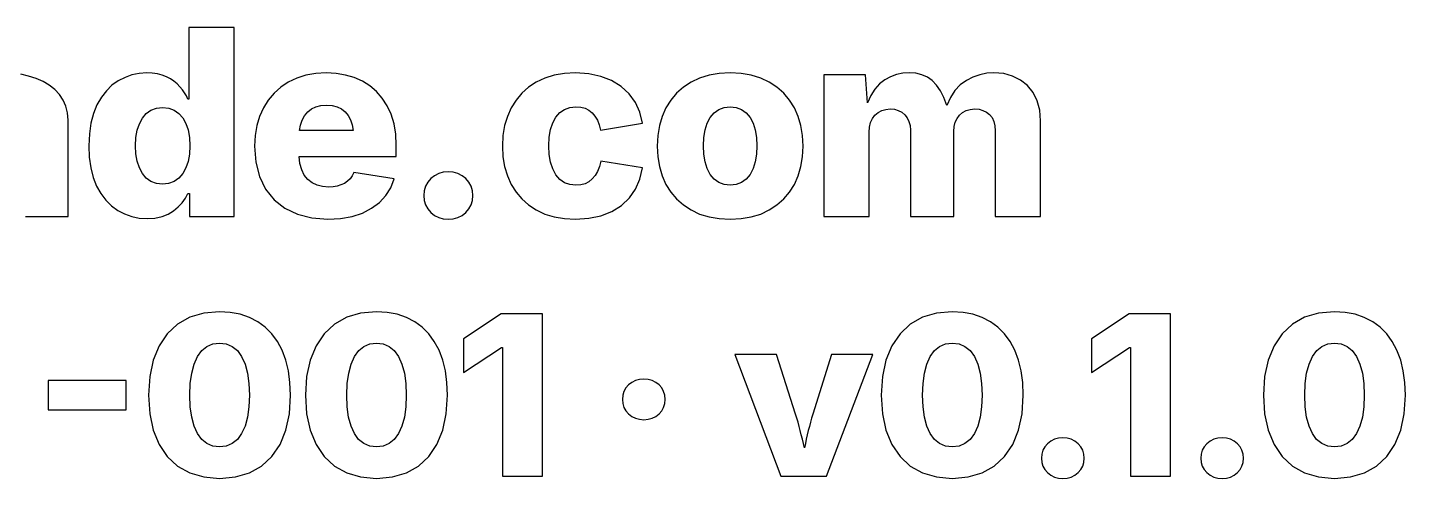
# Model space of a CAD drawing. Header units: metres. Extents: x 0.8 to 63.1, y 0.8 to 12.
# Drawn here: x 33.34 to 63.07, y 1.8 to 11.54 of the extents above; entities that cross this region are included whole.
import ezdxf

# ---------------------------------------------------------------- set-up
doc = ezdxf.new("R2010")
doc.units = ezdxf.units.M

msp = doc.modelspace()

# ---------------------------------------------------------------- linework, layer by layer
for p, q in [((37.8, 11.5402), (36.8239, 11.5402)), ((36.8239, 11.5402), (36.8239, 9.99503)), ((37.8, 7.45805), (37.8, 11.5402)), ((33.3652, 10.4931), (33.1935, 10.53)), ((33.5276, 10.4416), (33.3652, 10.4931)), ((33.6774, 10.3758), (33.5276, 10.4416)), ((35.4446, 10.4639), (35.2996, 10.3896)), ((35.5951, 10.517), (35.4446, 10.4639)), ((35.751, 10.5488), (35.5951, 10.517)), ((35.9124, 10.5594), (35.751, 10.5488)), ((36.0326, 10.5542), (35.9124, 10.5594)), ((36.1438, 10.5385), (36.0326, 10.5542)), ((36.2458, 10.5124), (36.1438, 10.5385)), ((36.3387, 10.4759), (36.2458, 10.5124)), ((36.4231, 10.4312), (36.3387, 10.4759)), ((36.4996, 10.3807), (36.4231, 10.4312)), ((39.1495, 10.4477), (38.9678, 10.3608)), ((39.3465, 10.5098), (39.1495, 10.4477)), ((39.559, 10.547), (39.3465, 10.5098)), ((39.7868, 10.5594), (39.559, 10.547)), ((40.0008, 10.5482), (39.7868, 10.5594)), ((40.2023, 10.5146), (40.0008, 10.5482)), ((40.3914, 10.4585), (40.2023, 10.5146)), ((40.568, 10.38), (40.3914, 10.4585)), ((44.5053, 10.4477), (44.32, 10.3608)), ((44.7078, 10.5098), (44.5053, 10.4477)), ((44.9274, 10.547), (44.7078, 10.5098)), ((45.1643, 10.5594), (44.9274, 10.547)), ((45.451, 10.5411), (45.1643, 10.5594)), ((45.7108, 10.4861), (45.451, 10.5411)), ((45.9439, 10.3945), (45.7108, 10.4861)), ((47.8442, 10.4477), (47.6589, 10.3608)), ((48.0466, 10.5098), (47.8442, 10.4477)), ((48.2663, 10.547), (48.0466, 10.5098)), ((48.5031, 10.5594), (48.2663, 10.547)), ((48.7399, 10.547), (48.5031, 10.5594)), ((48.9592, 10.5098), (48.7399, 10.547)), ((49.1613, 10.4477), (48.9592, 10.5098)), ((49.3459, 10.3608), (49.1613, 10.4477)), ((51.4208, 10.5211), (50.5205, 10.5211)), ((50.5205, 10.5211), (50.5205, 7.45805)), ((51.4657, 9.91286), (51.4208, 10.5211)), ((51.8401, 10.4101), (51.7247, 10.322)), ((51.9652, 10.4767), (51.8401, 10.4101)), ((52.095, 10.5242), (51.9652, 10.4767)), ((52.2296, 10.5527), (52.095, 10.5242)), ((52.3688, 10.5622), (52.2296, 10.5527)), ((52.5113, 10.5517), (52.3688, 10.5622)), ((52.6413, 10.5204), (52.5113, 10.5517)), ((52.7588, 10.4682), (52.6413, 10.5204)), ((52.8639, 10.3951), (52.7588, 10.4682)), ((53.7406, 10.4689), (53.5987, 10.3964)), ((53.8873, 10.5208), (53.7406, 10.4689)), ((54.0386, 10.5518), (53.8873, 10.5208)), ((54.1947, 10.5622), (54.0386, 10.5518)), ((54.405, 10.5449), (54.1947, 10.5622)), ((54.5954, 10.493), (54.405, 10.5449)), ((54.7661, 10.4065), (54.5954, 10.493)), ((54.9169, 10.2855), (54.7661, 10.4065)), ((33.8109, 10.2961), (33.6774, 10.3758)), ((33.9284, 10.2025), (33.8109, 10.2961)), ((34.0297, 10.095), (33.9284, 10.2025)), ((35.0422, 10.1752), (34.9341, 10.0346)), ((35.164, 10.2935), (35.0422, 10.1752)), ((35.2996, 10.3896), (35.164, 10.2935)), ((36.5683, 10.3243), (36.4996, 10.3807)), ((36.629, 10.2621), (36.5683, 10.3243)), ((36.6824, 10.1967), (36.629, 10.2621)), ((36.7289, 10.1303), (36.6824, 10.1967)), ((36.7686, 10.0631), (36.7289, 10.1303)), ((38.6597, 10.1228), (38.5353, 9.97423)), ((38.8039, 10.2516), (38.6597, 10.1228)), ((38.9678, 10.3608), (38.8039, 10.2516)), ((40.7292, 10.2796), (40.568, 10.38)), ((40.8723, 10.1581), (40.7292, 10.2796)), ((40.9971, 10.0153), (40.8723, 10.1581)), ((44.0076, 10.1228), (43.8822, 9.97423)), ((44.1536, 10.2516), (44.0076, 10.1228)), ((44.32, 10.3608), (44.1536, 10.2516)), ((46.1501, 10.2663), (45.9439, 10.3945)), ((46.3234, 10.1067), (46.1501, 10.2663)), ((47.3465, 10.1228), (47.2211, 9.97423)), ((47.4924, 10.2516), (47.3465, 10.1228)), ((47.6589, 10.3608), (47.4924, 10.2516)), ((49.5118, 10.2516), (49.3459, 10.3608)), ((49.6573, 10.1228), (49.5118, 10.2516)), ((49.7824, 9.97423), (49.6573, 10.1228)), ((51.6238, 10.2098), (51.5375, 10.0734)), ((51.7247, 10.322), (51.6238, 10.2098)), ((52.9576, 10.2985), (52.8639, 10.3951)), ((53.0409, 10.1759), (52.9576, 10.2985)), ((53.1139, 10.0272), (53.0409, 10.1759)), ((53.3537, 10.1776), (53.2566, 10.0284)), ((53.4677, 10.3003), (53.3537, 10.1776)), ((53.5987, 10.3964), (53.4677, 10.3003)), ((55.0403, 10.1341), (54.9169, 10.2855)), ((55.1284, 9.9567), (55.0403, 10.1341)), ((34.1113, 9.9744), (34.0297, 10.095)), ((34.1696, 9.84126), (34.1113, 9.9744)), ((34.2046, 9.69565), (34.1696, 9.84126)), ((34.8396, 9.87173), (34.7629, 9.68596)), ((34.9341, 10.0346), (34.8396, 9.87173)), ((36.1213, 9.79738), (36.2546, 9.81149)), ((36.2546, 9.81149), (36.387, 9.79762)), ((36.8015, 9.99503), (36.7686, 10.0631)), ((36.8239, 9.99503), (36.8015, 9.99503)), ((38.5353, 9.97423), (38.4307, 9.806)), ((39.4689, 9.78229), (39.5642, 9.82895)), ((39.5642, 9.82895), (39.673, 9.85695)), ((39.673, 9.85695), (39.7952, 9.86627)), ((39.7952, 9.86627), (39.916, 9.85712)), ((39.916, 9.85712), (40.0231, 9.82964)), ((40.0231, 9.82964), (40.1166, 9.78383)), ((41.1037, 9.85121), (40.9971, 10.0153)), ((41.1889, 9.66687), (41.1037, 9.85121)), ((43.8822, 9.97423), (43.7773, 9.806)), ((44.9265, 9.77211), (45.0431, 9.81398)), ((45.0431, 9.81398), (45.1755, 9.82794)), ((45.1755, 9.82794), (45.2783, 9.81972)), ((45.2783, 9.81972), (45.3707, 9.79506)), ((46.4576, 9.92107), (46.3234, 10.1067)), ((46.5527, 9.70941), (46.4576, 9.92107)), ((47.2211, 9.97423), (47.1161, 9.806)), ((48.2556, 9.7704), (48.3711, 9.81355)), ((48.3711, 9.81355), (48.5031, 9.82794)), ((48.5031, 9.82794), (48.6351, 9.81355)), ((48.6351, 9.81355), (48.7506, 9.7704)), ((49.8872, 9.806), (49.7824, 9.97423)), ((51.5375, 10.0734), (51.4657, 9.91286)), ((53.1766, 9.85258), (53.1139, 10.0272)), ((53.2566, 10.0284), (53.1766, 9.85258)), ((55.1812, 9.75327), (55.1284, 9.9567)), ((34.2162, 9.53751), (34.2046, 9.69565)), ((34.2162, 7.45805), (34.2162, 9.53751)), ((34.7629, 9.68596), (34.7081, 9.47655)), ((35.7556, 9.46329), (35.8212, 9.58546)), ((35.8212, 9.58546), (35.9046, 9.68436)), ((35.9046, 9.68436), (36.0046, 9.75499)), ((36.0046, 9.75499), (36.1213, 9.79738)), ((36.387, 9.79762), (36.5039, 9.75601)), ((36.5039, 9.75601), (36.6051, 9.68665)), ((36.6051, 9.68665), (36.6907, 9.58955)), ((36.6907, 9.58955), (36.7588, 9.46866)), ((38.3479, 9.62073), (38.2888, 9.42108)), ((38.4307, 9.806), (38.3479, 9.62073)), ((39.2307, 9.43365), (39.2676, 9.54128)), ((39.2676, 9.54128), (39.3198, 9.63571)), ((39.3198, 9.63571), (39.3872, 9.71696)), ((39.3872, 9.71696), (39.4689, 9.78229)), ((40.1166, 9.78383), (40.1963, 9.71971)), ((40.1963, 9.71971), (40.2619, 9.63931)), ((40.2619, 9.63931), (40.3127, 9.54471)), ((40.3127, 9.54471), (40.3489, 9.4359)), ((41.2499, 9.4632), (41.1889, 9.66687)), ((43.6945, 9.62073), (43.6353, 9.42108)), ((43.7773, 9.806), (43.6945, 9.62073)), ((44.6732, 9.4821), (44.7407, 9.60461)), ((44.7407, 9.60461), (44.8257, 9.70232)), ((44.8257, 9.70232), (44.9265, 9.77211)), ((45.3707, 9.79506), (45.4529, 9.75395)), ((45.4529, 9.75395), (45.5246, 9.6964)), ((45.5246, 9.6964), (45.5859, 9.62381)), ((45.5859, 9.62381), (45.6365, 9.53751)), ((45.6365, 9.53751), (45.6764, 9.4375)), ((46.6087, 9.47174), (46.5527, 9.70941)), ((47.0333, 9.62073), (46.9742, 9.42108)), ((47.1161, 9.806), (47.0333, 9.62073)), ((48.009, 9.47313), (48.074, 9.59779)), ((48.074, 9.59779), (48.1565, 9.69847)), ((48.1565, 9.69847), (48.2556, 9.7704)), ((48.7506, 9.7704), (48.8497, 9.69847)), ((48.8497, 9.69847), (48.9322, 9.59779)), ((48.9322, 9.59779), (48.9973, 9.47313)), ((49.9701, 9.62073), (49.8872, 9.806)), ((50.0292, 9.42108), (49.9701, 9.62073)), ((51.5313, 9.49092), (51.5711, 9.57722)), ((51.5711, 9.57722), (51.627, 9.64983)), ((51.627, 9.64983), (51.6952, 9.70737)), ((51.6952, 9.70737), (51.7725, 9.74847)), ((51.7725, 9.74847), (51.8586, 9.77315)), ((51.8586, 9.77315), (51.9537, 9.78136)), ((51.9537, 9.78136), (52.046, 9.77356)), ((52.046, 9.77356), (52.1294, 9.75018)), ((52.1294, 9.75018), (52.2038, 9.71123)), ((52.2038, 9.71123), (52.2693, 9.65669)), ((52.2693, 9.65669), (52.3226, 9.58896)), ((52.3226, 9.58896), (52.3608, 9.51045)), ((53.361, 9.494), (53.3987, 9.57661)), ((53.3987, 9.57661), (53.4514, 9.64845)), ((53.4514, 9.64845), (53.5172, 9.70659)), ((53.5172, 9.70659), (53.5938, 9.74814)), ((53.5938, 9.74814), (53.6813, 9.77306)), ((53.6813, 9.77306), (53.7796, 9.78136)), ((53.7796, 9.78136), (53.8721, 9.77382)), ((53.8721, 9.77382), (53.956, 9.75122)), ((53.956, 9.75122), (54.0312, 9.71355)), ((54.0312, 9.71355), (54.0979, 9.66081)), ((54.0979, 9.66081), (54.1525, 9.59351)), ((54.1525, 9.59351), (54.1916, 9.51218)), ((55.1988, 9.52382), (55.1812, 9.75327)), ((55.1988, 7.45805), (55.1988, 9.52382)), ((34.6752, 9.24352), (34.6643, 8.98683)), ((34.7081, 9.47655), (34.6752, 9.24352)), ((35.6806, 9.16397), (35.7087, 9.32278)), ((35.7087, 9.32278), (35.7556, 9.46329)), ((36.7588, 9.46866), (36.8074, 9.32791)), ((36.8074, 9.32791), (36.8366, 9.16731)), ((38.2888, 9.42108), (38.2533, 9.20703)), ((39.2091, 9.31285), (39.2307, 9.43365)), ((40.3702, 9.31285), (39.2091, 9.31285)), ((40.3489, 9.4359), (40.3702, 9.31285)), ((41.2864, 9.24016), (41.2499, 9.4632)), ((41.2986, 8.99779), (41.2864, 9.24016)), ((43.6353, 9.42108), (43.5998, 9.20703)), ((44.5961, 9.17183), (44.625, 9.33784)), ((44.625, 9.33784), (44.6732, 9.4821)), ((45.6764, 9.4375), (45.7056, 9.32381)), ((45.7056, 9.32381), (46.6087, 9.47174)), ((46.9742, 9.42108), (46.9387, 9.20703)), ((47.9346, 9.16628), (47.9625, 9.32928)), ((47.9625, 9.32928), (48.009, 9.47313)), ((48.9973, 9.47313), (49.0437, 9.32928)), ((49.0437, 9.32928), (49.0716, 9.16628)), ((50.0647, 9.20703), (50.0292, 9.42108)), ((51.4994, 9.27722), (51.5073, 9.39093)), ((51.4994, 7.45805), (51.4994, 9.27722)), ((51.5073, 9.39093), (51.5313, 9.49092)), ((52.3608, 9.51045), (52.3837, 9.42114)), ((52.3837, 9.42114), (52.3913, 9.32106)), ((52.3913, 9.32106), (52.3913, 7.45805)), ((53.3308, 9.29642), (53.3384, 9.4006)), ((53.3308, 7.45805), (53.3308, 9.29642)), ((53.3384, 9.4006), (53.361, 9.494)), ((54.1916, 9.51218), (54.215, 9.41679)), ((54.215, 9.41679), (54.2227, 9.30736)), ((54.2227, 9.30736), (54.2227, 7.45805)), ((34.6643, 8.98683), (34.6748, 8.73727)), ((35.6712, 8.98683), (35.6806, 9.16397)), ((35.6806, 8.80962), (35.6712, 8.98683)), ((36.8464, 8.98683), (36.8365, 8.8085)), ((36.8366, 9.16731), (36.8464, 8.98683)), ((38.2533, 9.20703), (38.2414, 8.97859)), ((38.2414, 8.97859), (38.2678, 8.62988)), ((41.2986, 8.75668), (41.2986, 8.99779)), ((43.5998, 9.20703), (43.588, 8.97859)), ((43.588, 8.97859), (43.5998, 8.75026)), ((44.5865, 8.98409), (44.5961, 9.17183)), ((44.5961, 8.79718), (44.5865, 8.98409)), ((46.9387, 9.20703), (46.9268, 8.97859)), ((46.9268, 8.97859), (46.9387, 8.75026)), ((47.9254, 8.98409), (47.9346, 9.16628)), ((47.9346, 8.80165), (47.9254, 8.98409)), ((49.0716, 9.16628), (49.0809, 8.98409)), ((49.0809, 8.98409), (49.0716, 8.80165)), ((50.0766, 8.97859), (50.0647, 9.20703)), ((50.0647, 8.75026), (50.0766, 8.97859)), ((34.6748, 8.73727), (34.7064, 8.50909)), ((35.7087, 8.65053), (35.6806, 8.80962)), ((35.7556, 8.50961), (35.7087, 8.65053)), ((36.8071, 8.64882), (36.758, 8.5078)), ((36.8365, 8.8085), (36.8071, 8.64882)), ((38.2678, 8.62988), (38.347, 8.32074)), ((39.2204, 8.60129), (39.2035, 8.75668)), ((39.2035, 8.75668), (41.2986, 8.75668)), ((43.5998, 8.75026), (43.6353, 8.53648)), ((44.625, 8.631), (44.5961, 8.79718)), ((44.6732, 8.48552), (44.625, 8.631)), ((45.7084, 8.65257), (45.6802, 8.53615)), ((46.6115, 8.51013), (45.7084, 8.65257)), ((46.9387, 8.75026), (46.9742, 8.53648)), ((47.9625, 8.63786), (47.9346, 8.80165)), ((48.009, 8.49274), (47.9625, 8.63786)), ((49.0437, 8.63786), (48.9973, 8.49274)), ((49.0716, 8.80165), (49.0437, 8.63786)), ((50.0292, 8.53648), (50.0647, 8.75026)), ((34.7064, 8.50909), (34.759, 8.30234)), ((35.8212, 8.38684), (35.7556, 8.50961)), ((35.9046, 8.28734), (35.8212, 8.38684)), ((36.6893, 8.38545), (36.6032, 8.28658)), ((36.758, 8.5078), (36.6893, 8.38545)), ((39.2571, 8.46661), (39.2204, 8.60129)), ((39.3136, 8.35265), (39.2571, 8.46661)), ((39.39, 8.25941), (39.3136, 8.35265)), ((40.3467, 8.33656), (40.3015, 8.27347)), ((40.3814, 8.40874), (40.3467, 8.33656)), ((41.2537, 8.26903), (40.3814, 8.40874)), ((42.1247, 8.34), (42.0438, 8.27586)), ((42.2145, 8.38582), (42.1247, 8.34)), ((42.3133, 8.4133), (42.2145, 8.38582)), ((42.421, 8.42247), (42.3133, 8.4133)), ((42.5287, 8.4133), (42.421, 8.42247)), ((42.6275, 8.38582), (42.5287, 8.4133)), ((42.7173, 8.34), (42.6275, 8.38582)), ((42.7982, 8.27586), (42.7173, 8.34)), ((43.6353, 8.53648), (43.6945, 8.33725)), ((43.6945, 8.33725), (43.7773, 8.15256)), ((44.7407, 8.36078), (44.6732, 8.48552)), ((44.8257, 8.2607), (44.7407, 8.36078)), ((45.5898, 8.34438), (45.5275, 8.26903)), ((45.6407, 8.43341), (45.5898, 8.34438)), ((45.6802, 8.53615), (45.6407, 8.43341)), ((46.5556, 8.2662), (46.6115, 8.51013)), ((46.9742, 8.53648), (47.0333, 8.33725)), ((47.0333, 8.33725), (47.1161, 8.15256)), ((48.074, 8.36627), (48.009, 8.49274)), ((48.1565, 8.26379), (48.074, 8.36627)), ((48.9322, 8.36627), (48.8497, 8.26379)), ((48.9973, 8.49274), (48.9322, 8.36627)), ((49.8872, 8.15256), (49.9701, 8.33725)), ((49.9701, 8.33725), (50.0292, 8.53648)), ((34.759, 8.30234), (34.8326, 8.11697)), ((34.8326, 8.11697), (34.9241, 7.95309)), ((36.0046, 8.21628), (35.9046, 8.28734)), ((36.1213, 8.17365), (36.0046, 8.21628)), ((36.2546, 8.15942), (36.1213, 8.17365)), ((36.3859, 8.17355), (36.2546, 8.15942)), ((36.5021, 8.21593), (36.3859, 8.17355)), ((36.6032, 8.28658), (36.5021, 8.21593)), ((38.347, 8.32074), (38.4789, 8.05113)), ((38.4789, 8.05113), (38.6635, 7.82109)), ((39.4828, 8.1869), (39.39, 8.25941)), ((39.5888, 8.13513), (39.4828, 8.1869)), ((39.7079, 8.10405), (39.5888, 8.13513)), ((39.8401, 8.0937), (39.7079, 8.10405)), ((39.935, 8.09875), (39.8401, 8.0937)), ((40.0231, 8.11389), (39.935, 8.09875)), ((40.1047, 8.13914), (40.0231, 8.11389)), ((40.1795, 8.1745), (40.1047, 8.13914)), ((40.2458, 8.21945), (40.1795, 8.1745)), ((40.3015, 8.27347), (40.2458, 8.21945)), ((41.0725, 7.91217), (41.179, 8.08049)), ((41.179, 8.08049), (41.2537, 8.26903)), ((41.9291, 8.11115), (41.9005, 8.01517)), ((41.9769, 8.19804), (41.9291, 8.11115)), ((42.0438, 8.27586), (41.9769, 8.19804)), ((42.8651, 8.19804), (42.7982, 8.27586)), ((42.9129, 8.11115), (42.8651, 8.19804)), ((42.9415, 8.01517), (42.9129, 8.11115)), ((43.7773, 8.15256), (43.8822, 7.98492)), ((44.9265, 8.18922), (44.8257, 8.2607)), ((45.0431, 8.14633), (44.9265, 8.18922)), ((45.1755, 8.13203), (45.0431, 8.14633)), ((45.2785, 8.14059), (45.1755, 8.13203)), ((45.3714, 8.16629), (45.2785, 8.14059)), ((45.4545, 8.20909), (45.3714, 8.16629)), ((45.5275, 8.26903), (45.4545, 8.20909)), ((46.327, 7.86003), (46.4607, 8.0495)), ((46.4607, 8.0495), (46.5556, 8.2662)), ((47.1161, 8.15256), (47.2211, 7.98492)), ((48.2556, 8.1906), (48.1565, 8.26379)), ((48.3711, 8.14668), (48.2556, 8.1906)), ((48.5031, 8.13203), (48.3711, 8.14668)), ((48.6351, 8.14668), (48.5031, 8.13203)), ((48.7506, 8.1906), (48.6351, 8.14668)), ((48.8497, 8.26379), (48.7506, 8.1906)), ((49.7824, 7.98492), (49.8872, 8.15256)), ((34.9241, 7.95309), (35.0303, 7.81079)), ((35.0303, 7.81079), (35.1513, 7.69008)), ((36.594, 7.66551), (36.6784, 7.75635)), ((36.6784, 7.75635), (36.7476, 7.85251)), ((36.7476, 7.85251), (36.8015, 7.95396)), ((36.8015, 7.95396), (36.8352, 7.95396)), ((36.8352, 7.95396), (36.8352, 7.45805)), ((38.6635, 7.82109), (38.8943, 7.6371)), ((40.7643, 7.63614), (40.9342, 7.76405)), ((40.9342, 7.76405), (41.0725, 7.91217)), ((41.9005, 8.01517), (41.8909, 7.91013)), ((41.8909, 7.91013), (41.9005, 7.80627)), ((41.9005, 7.80627), (41.9291, 7.71114)), ((42.9129, 7.71114), (42.9415, 7.80627)), ((42.9511, 7.91013), (42.9415, 8.01517)), ((42.9415, 7.80627), (42.9511, 7.91013)), ((43.8822, 7.98492), (44.0076, 7.83681)), ((44.0076, 7.83681), (44.1536, 7.70822)), ((46.1543, 7.69778), (46.327, 7.86003)), ((47.2211, 7.98492), (47.3465, 7.83681)), ((47.3465, 7.83681), (47.4924, 7.70822)), ((49.5118, 7.70822), (49.6573, 7.83681)), ((49.6573, 7.83681), (49.7824, 7.98492)), ((33.2963, 7.45805), (34.2162, 7.45805)), ((35.1513, 7.69008), (35.2869, 7.59093)), ((35.2869, 7.59093), (35.4338, 7.51363)), ((35.4338, 7.51363), (35.5884, 7.4584)), ((35.5884, 7.4584), (35.7508, 7.42528)), ((36.0913, 7.42459), (36.2437, 7.45567)), ((36.2437, 7.45567), (36.3781, 7.50746)), ((36.3781, 7.50746), (36.4944, 7.57999)), ((36.4944, 7.57999), (36.594, 7.66551)), ((36.8352, 7.45805), (37.8, 7.45805)), ((38.8943, 7.6371), (39.1646, 7.50568)), ((39.1646, 7.50568), (39.4742, 7.42682)), ((40.0956, 7.41527), (40.3432, 7.45944)), ((40.3432, 7.45944), (40.5661, 7.53307)), ((40.5661, 7.53307), (40.7643, 7.63614)), ((41.9291, 7.71114), (41.9769, 7.62476)), ((41.9769, 7.62476), (42.0438, 7.5471)), ((42.0438, 7.5471), (42.1247, 7.48297)), ((42.1247, 7.48297), (42.2145, 7.43718)), ((42.2145, 7.43718), (42.3133, 7.4097)), ((42.5287, 7.4097), (42.6275, 7.43718)), ((42.6275, 7.43718), (42.7173, 7.48297)), ((42.7173, 7.48297), (42.7982, 7.5471)), ((42.7982, 7.5471), (42.8651, 7.62476)), ((42.8651, 7.62476), (42.9129, 7.71114)), ((44.1536, 7.70822), (44.32, 7.59914)), ((44.32, 7.59914), (44.5053, 7.51225)), ((44.5053, 7.51225), (44.7078, 7.45018)), ((44.7078, 7.45018), (44.9274, 7.41295)), ((45.4533, 7.41911), (45.7147, 7.47485)), ((45.7147, 7.47485), (45.9483, 7.56775)), ((45.9483, 7.56775), (46.1543, 7.69778)), ((47.4924, 7.70822), (47.6589, 7.59914)), ((47.6589, 7.59914), (47.8442, 7.51225)), ((47.8442, 7.51225), (48.0466, 7.45018)), ((48.0466, 7.45018), (48.2663, 7.41295)), ((48.7399, 7.41295), (48.9592, 7.45018)), ((48.9592, 7.45018), (49.1613, 7.51225)), ((49.1613, 7.51225), (49.3459, 7.59914)), ((49.3459, 7.59914), (49.5118, 7.70822)), ((50.5205, 7.45805), (51.4994, 7.45805)), ((52.3913, 7.45805), (53.3308, 7.45805)), ((54.2227, 7.45805), (55.1988, 7.45805)), ((35.7508, 7.42528), (35.9208, 7.41423)), ((35.9208, 7.41423), (36.0913, 7.42459)), ((39.4742, 7.42682), (39.8233, 7.40053)), ((39.8233, 7.40053), (40.0956, 7.41527)), ((42.3133, 7.4097), (42.421, 7.40053)), ((42.421, 7.40053), (42.5287, 7.4097)), ((44.9274, 7.41295), (45.1643, 7.40053)), ((45.1643, 7.40053), (45.4533, 7.41911)), ((48.2663, 7.41295), (48.5031, 7.40053)), ((48.5031, 7.40053), (48.7399, 7.41295)), ((37.1431, 5.37077), (36.8416, 5.28171)), ((37.4843, 5.40045), (37.1431, 5.37077)), ((37.7166, 5.38708), (37.4843, 5.40045)), ((37.9315, 5.34695), (37.7166, 5.38708)), ((40.5293, 5.37077), (40.2278, 5.28171)), ((40.8705, 5.40045), (40.5293, 5.37077)), ((41.1028, 5.38708), (40.8705, 5.40045)), ((41.3177, 5.34695), (41.1028, 5.38708)), ((43.5593, 5.35341), (42.7469, 4.81729)), ((44.4525, 5.35341), (43.5593, 5.35341)), ((44.4525, 1.84982), (44.4525, 5.35341)), ((52.9534, 5.37077), (52.6519, 5.28171)), ((53.2945, 5.40045), (52.9534, 5.37077)), ((53.5268, 5.38708), (53.2945, 5.40045)), ((53.7417, 5.34695), (53.5268, 5.38708)), ((57.1089, 5.35341), (56.2965, 4.81729)), ((58.0021, 5.35341), (57.1089, 5.35341)), ((58.0021, 1.84982), (58.0021, 5.35341)), ((61.2003, 5.37077), (60.8988, 5.28171)), ((61.5414, 5.40045), (61.2003, 5.37077)), ((61.7737, 5.38708), (61.5414, 5.40045)), ((61.9886, 5.34695), (61.7737, 5.38708)), ((36.5797, 5.13326), (36.3574, 4.92545)), ((36.8416, 5.28171), (36.5797, 5.13326)), ((38.1289, 5.28009), (37.9315, 5.34695)), ((38.3089, 5.18646), (38.1289, 5.28009)), ((38.4702, 5.06764), (38.3089, 5.18646)), ((38.6114, 4.92516), (38.4702, 5.06764)), ((39.9659, 5.13326), (39.7436, 4.92545)), ((40.2278, 5.28171), (39.9659, 5.13326)), ((41.5151, 5.28009), (41.3177, 5.34695)), ((41.6951, 5.18646), (41.5151, 5.28009)), ((41.8564, 5.06764), (41.6951, 5.18646)), ((41.9977, 4.92516), (41.8564, 5.06764)), ((52.39, 5.13326), (52.1676, 4.92545)), ((52.6519, 5.28171), (52.39, 5.13326)), ((53.9392, 5.28009), (53.7417, 5.34695)), ((54.1192, 5.18646), (53.9392, 5.28009)), ((54.2805, 5.06764), (54.1192, 5.18646)), ((54.4217, 4.92516), (54.2805, 5.06764)), ((60.6368, 5.13326), (60.4145, 4.92545)), ((60.8988, 5.28171), (60.6368, 5.13326)), ((62.1861, 5.28009), (61.9886, 5.34695)), ((62.3661, 5.18646), (62.1861, 5.28009)), ((62.5274, 5.06764), (62.3661, 5.18646)), ((62.6686, 4.92516), (62.5274, 5.06764)), ((36.3574, 4.92545), (36.1802, 4.66444)), ((38.7326, 4.75902), (38.6114, 4.92516)), ((38.8338, 4.56921), (38.7326, 4.75902)), ((39.7436, 4.92545), (39.5664, 4.66444)), ((42.1189, 4.75902), (41.9977, 4.92516)), ((42.22, 4.56921), (42.1189, 4.75902)), ((42.7469, 4.81729), (42.7469, 4.08838)), ((52.1676, 4.92545), (51.9905, 4.66444)), ((54.5429, 4.75902), (54.4217, 4.92516)), ((54.6441, 4.56921), (54.5429, 4.75902)), ((56.2965, 4.81729), (56.2965, 4.08838)), ((60.4145, 4.92545), (60.2374, 4.66444)), ((62.7898, 4.75902), (62.6686, 4.92516)), ((62.891, 4.56921), (62.7898, 4.75902)), ((36.1802, 4.66444), (36.0536, 4.35641)), ((37.0095, 4.43285), (37.1016, 4.56093)), ((37.1016, 4.56093), (37.2114, 4.6524)), ((37.2114, 4.6524), (37.339, 4.70729)), ((37.339, 4.70729), (37.4843, 4.72559)), ((37.4843, 4.72559), (37.6306, 4.70729)), ((37.6306, 4.70729), (37.7589, 4.6524)), ((37.7589, 4.6524), (37.8692, 4.56093)), ((37.8692, 4.56093), (37.9614, 4.43285)), ((38.9136, 4.35738), (38.8338, 4.56921)), ((39.5664, 4.66444), (39.4399, 4.35641)), ((40.3957, 4.43285), (40.4878, 4.56093)), ((40.4878, 4.56093), (40.5976, 4.6524)), ((40.5976, 4.6524), (40.7252, 4.70729)), ((40.7252, 4.70729), (40.8705, 4.72559)), ((40.8705, 4.72559), (41.0168, 4.70729)), ((41.0168, 4.70729), (41.1452, 4.6524)), ((41.1452, 4.6524), (41.2554, 4.56093)), ((41.2554, 4.56093), (41.3476, 4.43285)), ((42.2998, 4.35738), (42.22, 4.56921)), ((42.7469, 4.08838), (43.5667, 4.63152)), ((43.5667, 4.63152), (43.5911, 4.63152)), ((43.5911, 4.63152), (43.5911, 1.84982)), ((49.5054, 4.47868), (48.6049, 4.47868)), ((48.6049, 4.47868), (49.5959, 1.84982)), ((49.914, 3.19246), (49.5054, 4.47868)), ((50.6897, 4.47868), (50.2884, 3.19246)), ((50.5845, 1.84982), (51.5805, 4.47868)), ((51.5805, 4.47868), (50.6897, 4.47868)), ((51.9905, 4.66444), (51.8639, 4.35641)), ((52.8198, 4.43285), (52.9119, 4.56093)), ((52.9119, 4.56093), (53.0217, 4.6524)), ((53.0217, 4.6524), (53.1492, 4.70729)), ((53.1492, 4.70729), (53.2945, 4.72559)), ((53.2945, 4.72559), (53.4409, 4.70729)), ((53.4409, 4.70729), (53.5692, 4.6524)), ((53.5692, 4.6524), (53.6795, 4.56093)), ((53.6795, 4.56093), (53.7717, 4.43285)), ((54.7238, 4.35738), (54.6441, 4.56921)), ((56.2965, 4.08838), (57.1163, 4.63152)), ((57.1163, 4.63152), (57.1407, 4.63152)), ((57.1407, 4.63152), (57.1407, 1.84982)), ((60.2374, 4.66444), (60.1108, 4.35641)), ((61.0667, 4.43285), (61.1588, 4.56093)), ((61.1588, 4.56093), (61.2686, 4.6524)), ((61.2686, 4.6524), (61.3961, 4.70729)), ((61.3961, 4.70729), (61.5414, 4.72559)), ((61.5414, 4.72559), (61.6878, 4.70729)), ((61.6878, 4.70729), (61.8161, 4.6524)), ((61.8161, 4.6524), (61.9264, 4.56093)), ((61.9264, 4.56093), (62.0186, 4.43285)), ((62.9707, 4.35738), (62.891, 4.56921)), ((36.0536, 4.35641), (35.9777, 4.00136)), ((36.8847, 4.07808), (36.9367, 4.27097)), ((36.9367, 4.27097), (37.0095, 4.43285)), ((37.9614, 4.43285), (38.0342, 4.27097)), ((38.0342, 4.27097), (38.0862, 4.07808)), ((38.9706, 4.12511), (38.9136, 4.35738)), ((39.4399, 4.35641), (39.3639, 4.00136)), ((40.271, 4.07808), (40.3229, 4.27097)), ((40.3229, 4.27097), (40.3957, 4.43285)), ((41.3476, 4.43285), (41.4204, 4.27097)), ((41.4204, 4.27097), (41.4725, 4.07808)), ((42.3568, 4.12511), (42.2998, 4.35738)), ((51.8639, 4.35641), (51.788, 4.00136)), ((52.695, 4.07808), (52.747, 4.27097)), ((52.747, 4.27097), (52.8198, 4.43285)), ((53.7717, 4.43285), (53.8445, 4.27097)), ((53.8445, 4.27097), (53.8965, 4.07808)), ((54.7808, 4.12511), (54.7238, 4.35738)), ((60.1108, 4.35641), (60.0349, 4.00136)), ((60.9419, 4.07808), (60.9939, 4.27097)), ((60.9939, 4.27097), (61.0667, 4.43285)), ((62.0186, 4.43285), (62.0914, 4.27097)), ((62.0914, 4.27097), (62.1434, 4.07808)), ((63.0277, 4.12511), (62.9707, 4.35738)), ((35.467, 3.9167), (33.7859, 3.9167)), ((33.7859, 3.9167), (33.7859, 3.28418)), ((35.467, 3.28418), (35.467, 3.9167)), ((35.9777, 4.00136), (35.9524, 3.59927)), ((36.8535, 3.85419), (36.8847, 4.07808)), ((38.0862, 4.07808), (38.1174, 3.85419)), ((39.0047, 3.87241), (38.9706, 4.12511)), ((39.0161, 3.59927), (39.0047, 3.87241)), ((39.3639, 4.00136), (39.3386, 3.59927)), ((40.2397, 3.85419), (40.271, 4.07808)), ((41.4725, 4.07808), (41.5037, 3.85419)), ((42.391, 3.87241), (42.3568, 4.12511)), ((42.4024, 3.59927), (42.391, 3.87241)), ((46.3799, 3.87651), (46.3093, 3.82146)), ((46.4583, 3.91583), (46.3799, 3.87651)), ((46.5445, 3.93942), (46.4583, 3.91583)), ((46.6384, 3.94728), (46.5445, 3.93942)), ((46.7324, 3.93942), (46.6384, 3.94728)), ((46.8186, 3.91583), (46.7324, 3.93942)), ((46.897, 3.87651), (46.8186, 3.91583)), ((46.9676, 3.82146), (46.897, 3.87651)), ((51.788, 4.00136), (51.7627, 3.59927)), ((52.6638, 3.85419), (52.695, 4.07808)), ((53.8965, 4.07808), (53.9277, 3.85419)), ((54.815, 3.87241), (54.7808, 4.12511)), ((54.8264, 3.59927), (54.815, 3.87241)), ((60.0349, 4.00136), (60.0096, 3.59927)), ((60.9107, 3.85419), (60.9419, 4.07808)), ((62.1434, 4.07808), (62.1746, 3.85419)), ((63.0619, 3.87241), (63.0277, 4.12511)), ((63.0733, 3.59927), (63.0619, 3.87241)), ((35.9524, 3.59927), (35.9777, 3.19734)), ((36.8431, 3.59927), (36.8535, 3.85419)), ((36.8535, 3.34563), (36.8431, 3.59927)), ((38.1174, 3.85419), (38.1278, 3.59927)), ((38.1278, 3.59927), (38.1174, 3.34563)), ((38.991, 3.19829), (39.0161, 3.59927)), ((39.3386, 3.59927), (39.3639, 3.19734)), ((40.2293, 3.59927), (40.2397, 3.85419)), ((40.2397, 3.34563), (40.2293, 3.59927)), ((41.5037, 3.85419), (41.5141, 3.59927)), ((41.5141, 3.59927), (41.5037, 3.34563)), ((42.3772, 3.19829), (42.4024, 3.59927)), ((46.1843, 3.59773), (46.176, 3.50757)), ((46.2093, 3.6801), (46.1843, 3.59773)), ((46.251, 3.75467), (46.2093, 3.6801)), ((46.3093, 3.82146), (46.251, 3.75467)), ((47.0259, 3.75467), (46.9676, 3.82146)), ((47.0676, 3.6801), (47.0259, 3.75467)), ((47.0926, 3.59773), (47.0676, 3.6801)), ((47.1009, 3.50757), (47.0926, 3.59773)), ((51.7627, 3.59927), (51.788, 3.19734)), ((52.6534, 3.59927), (52.6638, 3.85419)), ((52.6637, 3.34563), (52.6534, 3.59927)), ((53.9277, 3.85419), (53.9381, 3.59927)), ((53.9381, 3.59927), (53.9277, 3.34563)), ((54.8013, 3.19829), (54.8264, 3.59927)), ((60.0096, 3.59927), (60.0349, 3.19734)), ((60.9003, 3.59927), (60.9107, 3.85419)), ((60.9106, 3.34563), (60.9003, 3.59927)), ((62.1746, 3.85419), (62.185, 3.59927)), ((62.185, 3.59927), (62.1746, 3.34563)), ((63.0481, 3.19829), (63.0733, 3.59927)), ((33.7859, 3.28418), (35.467, 3.28418)), ((36.8844, 3.12312), (36.8535, 3.34563)), ((38.1174, 3.34563), (38.0862, 3.12312)), ((40.2706, 3.12312), (40.2397, 3.34563)), ((41.5037, 3.34563), (41.4725, 3.12312)), ((46.176, 3.50757), (46.1843, 3.41843)), ((46.1843, 3.41843), (46.2093, 3.33679)), ((46.2093, 3.33679), (46.251, 3.26265)), ((47.0259, 3.26265), (47.0676, 3.33679)), ((47.0676, 3.33679), (47.0926, 3.41843)), ((47.0926, 3.41843), (47.1009, 3.50757)), ((52.6947, 3.12312), (52.6637, 3.34563)), ((53.9277, 3.34563), (53.8965, 3.12312)), ((60.9416, 3.12312), (60.9106, 3.34563)), ((62.1746, 3.34563), (62.1434, 3.12312)), ((35.9777, 3.19734), (36.0536, 2.84271)), ((36.9361, 2.93176), (36.8844, 3.12312)), ((38.0862, 3.12312), (38.0342, 2.93176)), ((38.9155, 2.84418), (38.991, 3.19829)), ((39.3639, 3.19734), (39.4399, 2.84271)), ((40.3223, 2.93176), (40.2706, 3.12312)), ((41.4725, 3.12312), (41.4204, 2.93176)), ((42.3017, 2.84418), (42.3772, 3.19829)), ((46.251, 3.26265), (46.3093, 3.196)), ((46.3093, 3.196), (46.3799, 3.14098)), ((46.3799, 3.14098), (46.4583, 3.10165)), ((46.4583, 3.10165), (46.5445, 3.07806)), ((46.5445, 3.07806), (46.6384, 3.07021)), ((46.6384, 3.07021), (46.7324, 3.07806)), ((46.7324, 3.07806), (46.8186, 3.10165)), ((46.8186, 3.10165), (46.897, 3.14098)), ((46.897, 3.14098), (46.9676, 3.196)), ((46.9676, 3.196), (47.0259, 3.26265)), ((49.9415, 3.104), (49.914, 3.19246)), ((49.9676, 3.01494), (49.9415, 3.104)), ((49.9922, 2.92529), (49.9676, 3.01494)), ((50.2352, 3.01346), (50.2109, 2.92375)), ((50.261, 3.10304), (50.2352, 3.01346)), ((50.2884, 3.19246), (50.261, 3.10304)), ((51.788, 3.19734), (51.8639, 2.84271)), ((52.7463, 2.93176), (52.6947, 3.12312)), ((53.8965, 3.12312), (53.8445, 2.93176)), ((54.7258, 2.84418), (54.8013, 3.19829)), ((60.0349, 3.19734), (60.1108, 2.84271)), ((60.9932, 2.93176), (60.9416, 3.12312)), ((62.1434, 3.12312), (62.0914, 2.93176)), ((62.9727, 2.84418), (63.0481, 3.19829)), ((36.0536, 2.84271), (36.1802, 2.53542)), ((37.0083, 2.77158), (36.9361, 2.93176)), ((37.1, 2.64505), (37.0083, 2.77158)), ((37.9614, 2.77158), (37.8692, 2.64505)), ((38.0342, 2.93176), (37.9614, 2.77158)), ((38.7897, 2.53696), (38.9155, 2.84418)), ((39.4399, 2.84271), (39.5664, 2.53542)), ((40.3945, 2.77158), (40.3223, 2.93176)), ((40.4862, 2.64505), (40.3945, 2.77158)), ((41.3476, 2.77158), (41.2554, 2.64505)), ((41.4204, 2.93176), (41.3476, 2.77158)), ((42.1759, 2.53696), (42.3017, 2.84418)), ((50.0156, 2.83505), (49.9922, 2.92529)), ((50.0381, 2.74394), (50.0156, 2.83505)), ((50.0605, 2.65164), (50.0381, 2.74394)), ((50.1664, 2.74327), (50.1453, 2.65135)), ((50.1881, 2.83388), (50.1664, 2.74327)), ((50.2109, 2.92375), (50.1881, 2.83388)), ((51.8639, 2.84271), (51.9905, 2.53542)), ((52.8186, 2.77158), (52.7463, 2.93176)), ((52.9103, 2.64505), (52.8186, 2.77158)), ((53.7717, 2.77158), (53.6795, 2.64505)), ((53.8445, 2.93176), (53.7717, 2.77158)), ((54.6, 2.53696), (54.7258, 2.84418)), ((55.6811, 2.67754), (55.5871, 2.66968)), ((55.7751, 2.66968), (55.6811, 2.67754)), ((59.1175, 2.67754), (59.0235, 2.66968)), ((59.2115, 2.66968), (59.1175, 2.67754)), ((60.1108, 2.84271), (60.2374, 2.53542)), ((61.0655, 2.77158), (60.9932, 2.93176)), ((61.1572, 2.64505), (61.0655, 2.77158)), ((62.0186, 2.77158), (61.9264, 2.64505)), ((62.0914, 2.93176), (62.0186, 2.77158)), ((62.8469, 2.53696), (62.9727, 2.84418)), ((36.1802, 2.53542), (36.3574, 2.27544)), ((37.2099, 2.55467), (37.1, 2.64505)), ((37.338, 2.50044), (37.2099, 2.55467)), ((37.4843, 2.48238), (37.338, 2.50044)), ((37.6306, 2.50044), (37.4843, 2.48238)), ((37.7589, 2.55467), (37.6306, 2.50044)), ((37.8692, 2.64505), (37.7589, 2.55467)), ((38.6136, 2.27663), (38.7897, 2.53696)), ((39.5664, 2.53542), (39.7436, 2.27544)), ((40.5961, 2.55467), (40.4862, 2.64505)), ((40.7242, 2.50044), (40.5961, 2.55467)), ((40.8705, 2.48238), (40.7242, 2.50044)), ((41.0168, 2.50044), (40.8705, 2.48238)), ((41.1452, 2.55467), (41.0168, 2.50044)), ((41.2554, 2.64505), (41.1452, 2.55467)), ((41.9998, 2.27663), (42.1759, 2.53696)), ((50.0828, 2.55818), (50.0605, 2.65164)), ((50.1049, 2.46355), (50.0828, 2.55818)), ((50.1248, 2.55811), (50.1049, 2.46355)), ((50.1453, 2.65135), (50.1248, 2.55811)), ((51.9905, 2.53542), (52.1676, 2.27544)), ((53.0202, 2.55467), (52.9103, 2.64505)), ((53.1483, 2.50044), (53.0202, 2.55467)), ((53.2945, 2.48238), (53.1483, 2.50044)), ((53.4409, 2.50044), (53.2945, 2.48238)), ((53.5692, 2.55467), (53.4409, 2.50044)), ((53.6795, 2.64505), (53.5692, 2.55467)), ((54.4239, 2.27663), (54.6, 2.53696)), ((55.252, 2.41034), (55.227, 2.32797)), ((55.2936, 2.48492), (55.252, 2.41034)), ((55.352, 2.55171), (55.2936, 2.48492)), ((55.4226, 2.60677), (55.352, 2.55171)), ((55.5009, 2.64609), (55.4226, 2.60677)), ((55.5871, 2.66968), (55.5009, 2.64609)), ((55.8613, 2.64609), (55.7751, 2.66968)), ((55.9396, 2.60677), (55.8613, 2.64609)), ((56.0102, 2.55171), (55.9396, 2.60677)), ((56.0686, 2.48492), (56.0102, 2.55171)), ((56.1102, 2.41034), (56.0686, 2.48492)), ((56.1353, 2.32797), (56.1102, 2.41034)), ((58.6883, 2.41034), (58.6633, 2.32797)), ((58.73, 2.48492), (58.6883, 2.41034)), ((58.7884, 2.55171), (58.73, 2.48492)), ((58.8589, 2.60677), (58.7884, 2.55171)), ((58.9373, 2.64609), (58.8589, 2.60677)), ((59.0235, 2.66968), (58.9373, 2.64609)), ((59.2976, 2.64609), (59.2115, 2.66968)), ((59.376, 2.60677), (59.2976, 2.64609)), ((59.4466, 2.55171), (59.376, 2.60677)), ((59.5049, 2.48492), (59.4466, 2.55171)), ((59.5466, 2.41034), (59.5049, 2.48492)), ((59.5716, 2.32797), (59.5466, 2.41034)), ((60.2374, 2.53542), (60.4145, 2.27544)), ((61.2671, 2.55467), (61.1572, 2.64505)), ((61.3951, 2.50044), (61.2671, 2.55467)), ((61.5414, 2.48238), (61.3951, 2.50044)), ((61.6878, 2.50044), (61.5414, 2.48238)), ((61.8161, 2.55467), (61.6878, 2.50044)), ((61.9264, 2.64505), (61.8161, 2.55467)), ((62.6707, 2.27663), (62.8469, 2.53696)), ((36.3574, 2.27544), (36.5797, 2.06866)), ((38.392, 2.06932), (38.6136, 2.27663)), ((39.7436, 2.27544), (39.9659, 2.06866)), ((41.7783, 2.06932), (41.9998, 2.27663)), ((52.1676, 2.27544), (52.39, 2.06866)), ((54.2023, 2.06932), (54.4239, 2.27663)), ((55.227, 2.32797), (55.2186, 2.23782)), ((55.2186, 2.23782), (55.227, 2.14868)), ((55.227, 2.14868), (55.252, 2.06703)), ((56.1102, 2.06703), (56.1353, 2.14868)), ((56.1436, 2.23782), (56.1353, 2.32797)), ((56.1353, 2.14868), (56.1436, 2.23782)), ((58.6633, 2.32797), (58.655, 2.23782)), ((58.655, 2.23782), (58.6633, 2.14868)), ((58.6633, 2.14868), (58.6883, 2.06703)), ((59.5466, 2.06703), (59.5716, 2.14868)), ((59.58, 2.23782), (59.5716, 2.32797)), ((59.5716, 2.14868), (59.58, 2.23782)), ((60.4145, 2.27544), (60.6368, 2.06866)), ((62.4492, 2.06932), (62.6707, 2.27663)), ((36.5797, 2.06866), (36.8416, 1.92097)), ((36.8416, 1.92097), (37.1431, 1.83235)), ((37.1431, 1.83235), (37.4843, 1.80281)), ((37.4843, 1.80281), (37.8274, 1.83243)), ((37.8274, 1.83243), (38.13, 1.92126)), ((38.13, 1.92126), (38.392, 2.06932)), ((39.9659, 2.06866), (40.2278, 1.92097)), ((40.2278, 1.92097), (40.5293, 1.83235)), ((40.5293, 1.83235), (40.8705, 1.80281)), ((40.8705, 1.80281), (41.2136, 1.83243)), ((41.2136, 1.83243), (41.5162, 1.92126)), ((41.5162, 1.92126), (41.7783, 2.06932)), ((43.5911, 1.84982), (44.4525, 1.84982)), ((49.5959, 1.84982), (50.5845, 1.84982)), ((52.39, 2.06866), (52.6519, 1.92097)), ((52.6519, 1.92097), (52.9534, 1.83235)), ((52.9534, 1.83235), (53.2945, 1.80281)), ((53.2945, 1.80281), (53.6377, 1.83243)), ((53.6377, 1.83243), (53.9403, 1.92126)), ((53.9403, 1.92126), (54.2023, 2.06932)), ((55.252, 2.06703), (55.2936, 1.99289)), ((55.2936, 1.99289), (55.352, 1.92625)), ((55.352, 1.92625), (55.4226, 1.87122)), ((55.4226, 1.87122), (55.5009, 1.83191)), ((55.5009, 1.83191), (55.5871, 1.80832)), ((55.5871, 1.80832), (55.6811, 1.80046)), ((55.6811, 1.80046), (55.7751, 1.80832)), ((55.7751, 1.80832), (55.8613, 1.83191)), ((55.8613, 1.83191), (55.9396, 1.87122)), ((55.9396, 1.87122), (56.0102, 1.92625)), ((56.0102, 1.92625), (56.0686, 1.99289)), ((56.0686, 1.99289), (56.1102, 2.06703)), ((57.1407, 1.84982), (58.0021, 1.84982)), ((58.6883, 2.06703), (58.73, 1.99289)), ((58.73, 1.99289), (58.7884, 1.92625)), ((58.7884, 1.92625), (58.8589, 1.87122)), ((58.8589, 1.87122), (58.9373, 1.83191)), ((58.9373, 1.83191), (59.0235, 1.80832)), ((59.0235, 1.80832), (59.1175, 1.80046)), ((59.1175, 1.80046), (59.2115, 1.80832)), ((59.2115, 1.80832), (59.2976, 1.83191)), ((59.2976, 1.83191), (59.376, 1.87122)), ((59.376, 1.87122), (59.4466, 1.92625)), ((59.4466, 1.92625), (59.5049, 1.99289)), ((59.5049, 1.99289), (59.5466, 2.06703)), ((60.6368, 2.06866), (60.8988, 1.92097)), ((60.8988, 1.92097), (61.2003, 1.83235)), ((61.2003, 1.83235), (61.5414, 1.80281)), ((61.5414, 1.80281), (61.8846, 1.83243)), ((61.8846, 1.83243), (62.1871, 1.92126)), ((62.1871, 1.92126), (62.4492, 2.06932))]:
    msp.add_line(p, q)

doc.saveas('drawing.dxf')
